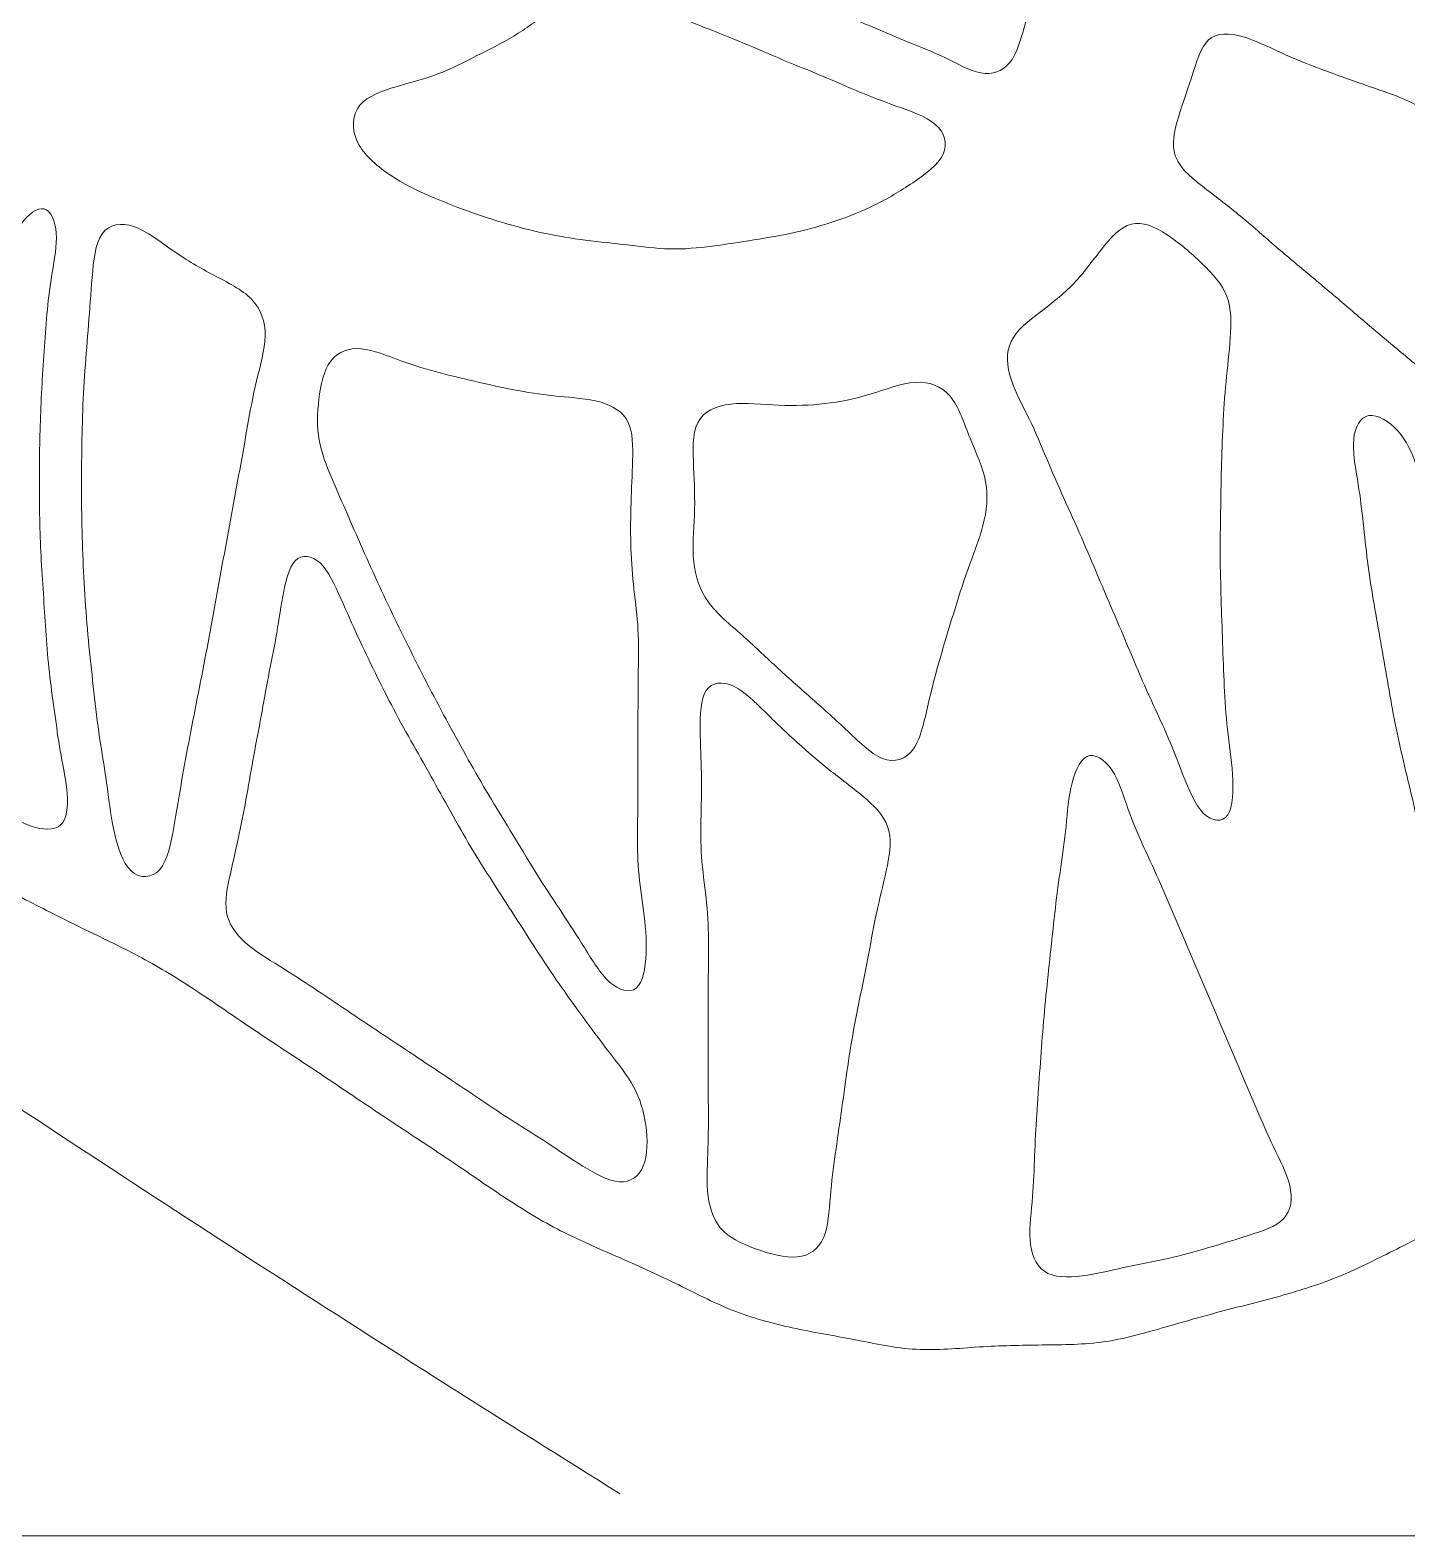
# Model space of a CAD drawing. Header units: inches. Extents: x 36 to 79.2, y 17.3 to 55.9.
# Drawn here: x 56.99 to 63.57, y 17.31 to 24.51 of the extents above; entities that cross this region are included whole.
import ezdxf

# ---------------------------------------------------------------- set-up
doc = ezdxf.new("R2010")
doc.units = ezdxf.units.IN
for name, color, linetype, lineweight in [('01_ORIGINAL_CAD', 7, 'CONTINUOUS', 20), ('10_EXTENSION_MASSES', 7, 'CONTINUOUS', 15), ('15_NEIGHBOURHOOD_CIRCULATION', 7, 'CONTINUOUS', 13)]:
    doc.layers.add(name, color=color, linetype=linetype, lineweight=lineweight)

msp = doc.modelspace()

# ---------------------------------------------------------------- linework, layer by layer
at = {"layer": '01_ORIGINAL_CAD'}
msp.add_line((71.4416, 17.3122), (36.2477, 17.3122), dxfattribs=at)
msp.add_arc((129.1585, 128.6999), 131.0408, 236.329902, 238.047924, dxfattribs=at)
at = {"layer": '10_EXTENSION_MASSES'}
for points, knots in [([(59.9654, 25.0993), (59.9793, 25.1531), (60.0183, 25.2103), (60.0519, 25.2666), (60.0855, 25.3228), (60.1138, 25.378), (60.14, 25.4338), (60.1662, 25.4895), (60.1904, 25.5457), (60.2126, 25.6026), (60.2349, 25.6594), (60.2553, 25.7168), (60.2697, 25.7794), (60.2841, 25.842), (60.2925, 25.9097), (60.3137, 25.9661), (60.3349, 26.0226), (60.369, 26.0678), (60.4173, 26.0797), (60.4656, 26.0917), (60.5281, 26.0704), (60.5877, 26.0452), (60.6473, 26.02), (60.704, 25.9908), (60.7604, 25.9647), (60.8169, 25.9387), (60.8731, 25.9157), (60.9297, 25.8926), (60.9863, 25.8695), (61.0434, 25.8463), (61.0996, 25.8204), (61.1558, 25.7945), (61.2113, 25.766), (61.2678, 25.7398), (61.3243, 25.7136), (61.3818, 25.6897), (61.4386, 25.6661), (61.4954, 25.6424), (61.5515, 25.6191), (61.6103, 25.5967), (61.6691, 25.5743), (61.7308, 25.5529), (61.7866, 25.5269), (61.8425, 25.501), (61.8924, 25.4705), (61.9121, 25.4237), (61.9319, 25.377), (61.9214, 25.3141), (61.9075, 25.2519), (61.8937, 25.1896), (61.8764, 25.1281), (61.8625, 25.0674), (61.8486, 25.0067), (61.8379, 24.9468), (61.8264, 24.887), (61.8149, 24.8273), (61.8026, 24.7676), (61.7887, 24.7076), (61.7748, 24.6477), (61.7594, 24.5874), (61.7416, 24.5234), (61.7239, 24.4594), (61.7039, 24.3917), (61.6698, 24.3498), (61.6357, 24.308), (61.5874, 24.2921), (61.5335, 24.3017), (61.4795, 24.3113), (61.4198, 24.3464), (61.3614, 24.3747), (61.3031, 24.403), (61.246, 24.4245), (61.1895, 24.4476), (61.1329, 24.4707), (61.0769, 24.4954), (61.0203, 24.5193), (60.9636, 24.5431), (60.9064, 24.5662), (60.8494, 24.5894), (60.7925, 24.6126), (60.7357, 24.636), (60.679, 24.6601), (60.6224, 24.6843), (60.5658, 24.7093), (60.5092, 24.7328), (60.4526, 24.7564), (60.396, 24.7785), (60.3393, 24.8014), (60.2825, 24.8244), (60.2256, 24.8481), (60.1646, 24.8721), (60.1037, 24.8961), (60.0387, 24.9202), (60.0007, 24.9575), (59.9626, 24.9949), (59.9515, 25.0454), (59.9654, 25.0993)], [0, 0, 0, 0, 0.03125, 0.03125, 0.03125, 0.0625, 0.0625, 0.0625, 0.09375, 0.09375, 0.09375, 0.125, 0.125, 0.125, 0.15625, 0.15625, 0.15625, 0.1875, 0.1875, 0.1875, 0.21875, 0.21875, 0.21875, 0.25, 0.25, 0.25, 0.28125, 0.28125, 0.28125, 0.3125, 0.3125, 0.3125, 0.34375, 0.34375, 0.34375, 0.375, 0.375, 0.375, 0.40625, 0.40625, 0.40625, 0.4375, 0.4375, 0.4375, 0.46875, 0.46875, 0.46875, 0.5, 0.5, 0.5, 0.53125, 0.53125, 0.53125, 0.5625, 0.5625, 0.5625, 0.59375, 0.59375, 0.59375, 0.625, 0.625, 0.625, 0.65625, 0.65625, 0.65625, 0.6875, 0.6875, 0.6875, 0.71875, 0.71875, 0.71875, 0.75, 0.75, 0.75, 0.78125, 0.78125, 0.78125, 0.8125, 0.8125, 0.8125, 0.84375, 0.84375, 0.84375, 0.875, 0.875, 0.875, 0.90625, 0.90625, 0.90625, 0.9375, 0.9375, 0.9375, 0.96875, 0.96875, 0.96875, 1, 1, 1, 1]), ([(58.5672, 24.1475), (58.6038, 24.1921), (58.6725, 24.2159), (58.7405, 24.2361), (58.8086, 24.2563), (58.8759, 24.2728), (58.9394, 24.2968), (59.0029, 24.3208), (59.0625, 24.3523), (59.1228, 24.3829), (59.183, 24.4134), (59.2439, 24.4431), (59.3018, 24.478), (59.3596, 24.5129), (59.4146, 24.553), (59.4689, 24.596), (59.5233, 24.639), (59.577, 24.685), (59.6357, 24.7039), (59.6944, 24.7229), (59.758, 24.7149), (59.8211, 24.6939), (59.8842, 24.673), (59.9467, 24.6391), (60.0086, 24.609), (60.0705, 24.5788), (60.1317, 24.5523), (60.1937, 24.5272), (60.2557, 24.502), (60.3184, 24.4782), (60.3805, 24.4525), (60.4425, 24.4268), (60.504, 24.3992), (60.5661, 24.3731), (60.6283, 24.347), (60.691, 24.3224), (60.7529, 24.2966), (60.8147, 24.2707), (60.8756, 24.2436), (60.9371, 24.218), (60.9986, 24.1923), (61.0608, 24.168), (61.1286, 24.1437), (61.1965, 24.1193), (61.2701, 24.0949), (61.3151, 24.0561), (61.36, 24.0172), (61.3763, 23.964), (61.3535, 23.9142), (61.3306, 23.8644), (61.2685, 23.8179), (61.2078, 23.7772), (61.1471, 23.7364), (61.0877, 23.7013), (61.027, 23.6713), (60.9662, 23.6413), (60.9042, 23.6164), (60.8409, 23.5949), (60.7776, 23.5734), (60.713, 23.5553), (60.6476, 23.5407), (60.5821, 23.526), (60.5157, 23.5149), (60.4493, 23.5041), (60.3828, 23.4933), (60.3163, 23.4829), (60.2493, 23.4744), (60.1824, 23.4658), (60.1149, 23.4592), (60.0475, 23.4608), (59.9802, 23.4623), (59.9131, 23.4719), (59.8459, 23.4799), (59.7787, 23.4879), (59.7115, 23.4943), (59.6448, 23.5029), (59.5781, 23.5115), (59.5119, 23.5224), (59.4461, 23.5362), (59.3802, 23.5501), (59.3147, 23.567), (59.2499, 23.5864), (59.185, 23.6058), (59.1208, 23.6277), (59.0577, 23.6508), (58.9947, 23.674), (58.9328, 23.6984), (58.8714, 23.7266), (58.8101, 23.7548), (58.7493, 23.7868), (58.6911, 23.8283), (58.633, 23.8697), (58.5775, 23.9207), (58.5519, 23.9789), (58.5263, 24.0372), (58.5307, 24.1028), (58.5672, 24.1475)], [0, 0, 0, 0, 0.03125, 0.03125, 0.03125, 0.0625, 0.0625, 0.0625, 0.09375, 0.09375, 0.09375, 0.125, 0.125, 0.125, 0.15625, 0.15625, 0.15625, 0.1875, 0.1875, 0.1875, 0.21875, 0.21875, 0.21875, 0.25, 0.25, 0.25, 0.28125, 0.28125, 0.28125, 0.3125, 0.3125, 0.3125, 0.34375, 0.34375, 0.34375, 0.375, 0.375, 0.375, 0.40625, 0.40625, 0.40625, 0.4375, 0.4375, 0.4375, 0.46875, 0.46875, 0.46875, 0.5, 0.5, 0.5, 0.53125, 0.53125, 0.53125, 0.5625, 0.5625, 0.5625, 0.59375, 0.59375, 0.59375, 0.625, 0.625, 0.625, 0.65625, 0.65625, 0.65625, 0.6875, 0.6875, 0.6875, 0.71875, 0.71875, 0.71875, 0.75, 0.75, 0.75, 0.78125, 0.78125, 0.78125, 0.8125, 0.8125, 0.8125, 0.84375, 0.84375, 0.84375, 0.875, 0.875, 0.875, 0.90625, 0.90625, 0.90625, 0.9375, 0.9375, 0.9375, 0.96875, 0.96875, 0.96875, 1, 1, 1, 1]), ([(62.4696, 24.0657), (62.4874, 24.1323), (62.5157, 24.2052), (62.5392, 24.278), (62.5626, 24.3509), (62.5813, 24.4237), (62.621, 24.4594), (62.6606, 24.495), (62.7211, 24.4936), (62.7864, 24.4746), (62.8516, 24.4556), (62.9215, 24.419), (62.9889, 24.3886), (63.0564, 24.3581), (63.1212, 24.3338), (63.1864, 24.3098), (63.2515, 24.2858), (63.3169, 24.2621), (63.3838, 24.239), (63.4507, 24.216), (63.5192, 24.1936), (63.5818, 24.1643), (63.6444, 24.135), (63.7011, 24.0987), (63.7448, 24.0476), (63.7886, 23.9966), (63.8194, 23.9309), (63.8503, 23.8655), (63.8812, 23.8001), (63.9122, 23.7351), (63.9449, 23.6715), (63.9776, 23.6079), (64.0121, 23.5457), (64.0471, 23.4837), (64.0821, 23.4217), (64.1176, 23.3598), (64.1539, 23.2984), (64.1902, 23.237), (64.2274, 23.1761), (64.2652, 23.1156), (64.303, 23.0551), (64.3414, 22.995), (64.3806, 22.9355), (64.4199, 22.8759), (64.4599, 22.8169), (64.5007, 22.7584), (64.5415, 22.6999), (64.5831, 22.6419), (64.6254, 22.5845), (64.6678, 22.5271), (64.711, 22.4704), (64.7544, 22.4138), (64.7979, 22.3572), (64.8416, 22.3009), (64.8865, 22.2455), (64.9314, 22.1901), (64.9775, 22.1356), (65.0237, 22.0813), (65.0699, 22.027), (65.1163, 21.9728), (65.1638, 21.9196), (65.2112, 21.8664), (65.2597, 21.8141), (65.3087, 21.762), (65.3576, 21.7099), (65.407, 21.6581), (65.4562, 21.6071), (65.5054, 21.5561), (65.5544, 21.5058), (65.6067, 21.4576), (65.6591, 21.4094), (65.7147, 21.3631), (65.7722, 21.3106), (65.8296, 21.2581), (65.889, 21.1992), (65.9097, 21.1464), (65.9304, 21.0936), (65.9125, 21.0467), (65.8689, 21.0422), (65.8252, 21.0377), (65.756, 21.0755), (65.6942, 21.1205), (65.6325, 21.1656), (65.5783, 21.2178), (65.5249, 21.2665), (65.4715, 21.3152), (65.4191, 21.3602), (65.3657, 21.4056), (65.3124, 21.451), (65.2583, 21.4966), (65.2044, 21.5426), (65.1504, 21.5886), (65.0967, 21.6349), (65.0431, 21.6811), (64.9894, 21.7274), (64.9358, 21.7735), (64.882, 21.8195), (64.8283, 21.8656), (64.7744, 21.9114), (64.7205, 21.9573), (64.6666, 22.0031), (64.6127, 22.049), (64.5593, 22.0956), (64.506, 22.1422), (64.4531, 22.1894), (64.3998, 22.236), (64.3466, 22.2826), (64.2929, 22.3286), (64.2387, 22.374), (64.1846, 22.4193), (64.13, 22.4641), (64.076, 22.5097), (64.022, 22.5554), (63.9686, 22.6019), (63.915, 22.6481), (63.8614, 22.6943), (63.8075, 22.7402), (63.7537, 22.7862), (63.7, 22.8322), (63.6463, 22.8782), (63.5922, 22.9238), (63.5382, 22.9693), (63.4836, 23.0142), (63.4295, 23.0598), (63.3754, 23.1054), (63.3218, 23.1516), (63.268, 23.1975), (63.2142, 23.2435), (63.1601, 23.2891), (63.1059, 23.3344), (63.0516, 23.3797), (62.9971, 23.4247), (62.9438, 23.4706), (62.8905, 23.5165), (62.8385, 23.5633), (62.7836, 23.6089), (62.7288, 23.6545), (62.6712, 23.6989), (62.613, 23.7436), (62.5548, 23.7884), (62.4959, 23.8336), (62.4701, 23.8863), (62.4444, 23.939), (62.4518, 23.9992), (62.4696, 24.0657)], [0, 0, 0, 0, 0.020833, 0.020833, 0.020833, 0.041667, 0.041667, 0.041667, 0.0625, 0.0625, 0.0625, 0.083333, 0.083333, 0.083333, 0.104167, 0.104167, 0.104167, 0.125, 0.125, 0.125, 0.145833, 0.145833, 0.145833, 0.166667, 0.166667, 0.166667, 0.1875, 0.1875, 0.1875, 0.208333, 0.208333, 0.208333, 0.229167, 0.229167, 0.229167, 0.25, 0.25, 0.25, 0.270833, 0.270833, 0.270833, 0.291667, 0.291667, 0.291667, 0.3125, 0.3125, 0.3125, 0.333333, 0.333333, 0.333333, 0.354167, 0.354167, 0.354167, 0.375, 0.375, 0.375, 0.395833, 0.395833, 0.395833, 0.416667, 0.416667, 0.416667, 0.4375, 0.4375, 0.4375, 0.458333, 0.458333, 0.458333, 0.479167, 0.479167, 0.479167, 0.5, 0.5, 0.5, 0.520833, 0.520833, 0.520833, 0.541667, 0.541667, 0.541667, 0.5625, 0.5625, 0.5625, 0.583333, 0.583333, 0.583333, 0.604167, 0.604167, 0.604167, 0.625, 0.625, 0.625, 0.645833, 0.645833, 0.645833, 0.666667, 0.666667, 0.666667, 0.6875, 0.6875, 0.6875, 0.708333, 0.708333, 0.708333, 0.729167, 0.729167, 0.729167, 0.75, 0.75, 0.75, 0.770833, 0.770833, 0.770833, 0.791667, 0.791667, 0.791667, 0.8125, 0.8125, 0.8125, 0.833333, 0.833333, 0.833333, 0.854167, 0.854167, 0.854167, 0.875, 0.875, 0.875, 0.895833, 0.895833, 0.895833, 0.916667, 0.916667, 0.916667, 0.9375, 0.9375, 0.9375, 0.958333, 0.958333, 0.958333, 0.979167, 0.979167, 0.979167, 1, 1, 1, 1]), ([(56.0515, 21.2115), (56.0016, 21.2443), (55.9563, 21.2818), (55.9388, 21.3281), (55.9212, 21.3745), (55.9314, 21.4298), (55.9509, 21.485), (55.9704, 21.5403), (55.9991, 21.5956), (56.0281, 21.649), (56.057, 21.7024), (56.0862, 21.7539), (56.1128, 21.8065), (56.1394, 21.8591), (56.1636, 21.9127), (56.1865, 21.9666), (56.2095, 22.0206), (56.2313, 22.0747), (56.2561, 22.1281), (56.281, 22.1814), (56.3088, 22.2339), (56.3357, 22.2868), (56.3627, 22.3398), (56.3888, 22.3932), (56.414, 22.4466), (56.4392, 22.5001), (56.4634, 22.5536), (56.4871, 22.6075), (56.5107, 22.6615), (56.5338, 22.7159), (56.5596, 22.7691), (56.5855, 22.8224), (56.614, 22.8745), (56.6409, 22.9275), (56.6677, 22.9804), (56.6928, 23.0341), (56.7194, 23.0869), (56.7461, 23.1397), (56.7741, 23.1914), (56.7984, 23.2445), (56.8227, 23.2976), (56.8431, 23.352), (56.8655, 23.4101), (56.8878, 23.4681), (56.9121, 23.5297), (56.9466, 23.5777), (56.9811, 23.6256), (57.0258, 23.6599), (57.0586, 23.6519), (57.0915, 23.6439), (57.1125, 23.5936), (57.1165, 23.5354), (57.1205, 23.4771), (57.1074, 23.411), (57.0972, 23.349), (57.087, 23.287), (57.0797, 23.2291), (57.074, 23.1707), (57.0683, 23.1123), (57.0642, 23.0534), (57.06, 22.9942), (57.0559, 22.935), (57.0517, 22.8756), (57.0484, 22.8163), (57.0452, 22.7569), (57.0428, 22.6976), (57.0408, 22.6383), (57.0388, 22.5789), (57.0372, 22.5196), (57.0364, 22.4602), (57.0356, 22.4009), (57.0357, 22.3415), (57.036, 22.2821), (57.0364, 22.2227), (57.0371, 22.1633), (57.039, 22.104), (57.041, 22.0447), (57.0441, 21.9854), (57.0477, 21.9261), (57.0514, 21.8668), (57.0555, 21.8076), (57.0592, 21.7483), (57.0629, 21.6891), (57.0662, 21.6298), (57.0709, 21.5706), (57.0756, 21.5113), (57.0817, 21.4522), (57.0889, 21.3933), (57.096, 21.3344), (57.1043, 21.2756), (57.1124, 21.2174), (57.1204, 21.1592), (57.1283, 21.1014), (57.1392, 21.041), (57.1501, 20.9807), (57.1642, 20.9178), (57.1685, 20.8569), (57.1728, 20.7959), (57.1672, 20.737), (57.1372, 20.7092), (57.1071, 20.6814), (57.0525, 20.6848), (56.9972, 20.7034), (56.9419, 20.7221), (56.8859, 20.7561), (56.8318, 20.7862), (56.7777, 20.8162), (56.7255, 20.8423), (56.6736, 20.8694), (56.6217, 20.8964), (56.5701, 20.9243), (56.5187, 20.9532), (56.4674, 20.982), (56.4163, 21.0118), (56.3649, 21.0401), (56.3136, 21.0684), (56.2619, 21.0952), (56.2088, 21.1228), (56.1558, 21.1503), (56.1013, 21.1786), (56.0515, 21.2115)], [0, 0, 0, 0, 0.025, 0.025, 0.025, 0.05, 0.05, 0.05, 0.075, 0.075, 0.075, 0.1, 0.1, 0.1, 0.125, 0.125, 0.125, 0.15, 0.15, 0.15, 0.175, 0.175, 0.175, 0.2, 0.2, 0.2, 0.225, 0.225, 0.225, 0.25, 0.25, 0.25, 0.275, 0.275, 0.275, 0.3, 0.3, 0.3, 0.325, 0.325, 0.325, 0.35, 0.35, 0.35, 0.375, 0.375, 0.375, 0.4, 0.4, 0.4, 0.425, 0.425, 0.425, 0.45, 0.45, 0.45, 0.475, 0.475, 0.475, 0.5, 0.5, 0.5, 0.525, 0.525, 0.525, 0.55, 0.55, 0.55, 0.575, 0.575, 0.575, 0.6, 0.6, 0.6, 0.625, 0.625, 0.625, 0.65, 0.65, 0.65, 0.675, 0.675, 0.675, 0.7, 0.7, 0.7, 0.725, 0.725, 0.725, 0.75, 0.75, 0.75, 0.775, 0.775, 0.775, 0.8, 0.8, 0.8, 0.825, 0.825, 0.825, 0.85, 0.85, 0.85, 0.875, 0.875, 0.875, 0.9, 0.9, 0.9, 0.925, 0.925, 0.925, 0.95, 0.95, 0.95, 0.975, 0.975, 0.975, 1, 1, 1, 1]), ([(57.3356, 23.5326), (57.3685, 23.5789), (57.4261, 23.5886), (57.4875, 23.5674), (57.549, 23.5462), (57.6144, 23.4941), (57.6779, 23.4501), (57.7414, 23.4061), (57.8029, 23.3702), (57.8686, 23.3355), (57.9342, 23.3009), (58.004, 23.2674), (58.0493, 23.2205), (58.0945, 23.1736), (58.1154, 23.1132), (58.1144, 23.0456), (58.1135, 22.978), (58.0908, 22.9032), (58.0732, 22.8305), (58.0556, 22.7578), (58.0432, 22.6873), (58.0307, 22.6166), (58.0181, 22.546), (58.0054, 22.4754), (57.9926, 22.4045), (57.9797, 22.3337), (57.9667, 22.2627), (57.9537, 22.1917), (57.9406, 22.1208), (57.9276, 22.0499), (57.9145, 21.9791), (57.9013, 21.9082), (57.888, 21.8373), (57.8752, 21.7664), (57.8623, 21.6955), (57.8498, 21.6246), (57.8366, 21.5537), (57.8233, 21.4829), (57.8094, 21.4121), (57.7954, 21.3413), (57.7815, 21.2704), (57.7676, 21.1995), (57.7541, 21.1291), (57.7406, 21.0588), (57.7275, 20.989), (57.7154, 20.9181), (57.7034, 20.8472), (57.6923, 20.7751), (57.6786, 20.6981), (57.6649, 20.6211), (57.6485, 20.5392), (57.6114, 20.4965), (57.5742, 20.4539), (57.5161, 20.4505), (57.4746, 20.4889), (57.433, 20.5273), (57.408, 20.6075), (57.3916, 20.6849), (57.3751, 20.7624), (57.3673, 20.837), (57.357, 20.9098), (57.3468, 20.9826), (57.3341, 21.0536), (57.3236, 21.1256), (57.3131, 21.1976), (57.3049, 21.2707), (57.2966, 21.3437), (57.2883, 21.4167), (57.2799, 21.4896), (57.2728, 21.5626), (57.2656, 21.6355), (57.2596, 21.7085), (57.2547, 21.7817), (57.2498, 21.8548), (57.2461, 21.9281), (57.2432, 22.0014), (57.2403, 22.0746), (57.2384, 22.1479), (57.2376, 22.2212), (57.2367, 22.2945), (57.2369, 22.3678), (57.2376, 22.4411), (57.2383, 22.5145), (57.2394, 22.5878), (57.242, 22.6612), (57.2446, 22.7346), (57.2486, 22.808), (57.2536, 22.8807), (57.2587, 22.9534), (57.2648, 23.0254), (57.2704, 23.0985), (57.276, 23.1717), (57.2812, 23.246), (57.2878, 23.3247), (57.2945, 23.4033), (57.3027, 23.4863), (57.3356, 23.5326)], [0, 0, 0, 0, 0.03125, 0.03125, 0.03125, 0.0625, 0.0625, 0.0625, 0.09375, 0.09375, 0.09375, 0.125, 0.125, 0.125, 0.15625, 0.15625, 0.15625, 0.1875, 0.1875, 0.1875, 0.21875, 0.21875, 0.21875, 0.25, 0.25, 0.25, 0.28125, 0.28125, 0.28125, 0.3125, 0.3125, 0.3125, 0.34375, 0.34375, 0.34375, 0.375, 0.375, 0.375, 0.40625, 0.40625, 0.40625, 0.4375, 0.4375, 0.4375, 0.46875, 0.46875, 0.46875, 0.5, 0.5, 0.5, 0.53125, 0.53125, 0.53125, 0.5625, 0.5625, 0.5625, 0.59375, 0.59375, 0.59375, 0.625, 0.625, 0.625, 0.65625, 0.65625, 0.65625, 0.6875, 0.6875, 0.6875, 0.71875, 0.71875, 0.71875, 0.75, 0.75, 0.75, 0.78125, 0.78125, 0.78125, 0.8125, 0.8125, 0.8125, 0.84375, 0.84375, 0.84375, 0.875, 0.875, 0.875, 0.90625, 0.90625, 0.90625, 0.9375, 0.9375, 0.9375, 0.96875, 0.96875, 0.96875, 1, 1, 1, 1]), ([(61.6776, 22.838), (61.6569, 22.9017), (61.6516, 22.9649), (61.6775, 23.0185), (61.7035, 23.0722), (61.7608, 23.1162), (61.8167, 23.1592), (61.8726, 23.2021), (61.9272, 23.244), (61.9749, 23.2938), (62.0227, 23.3436), (62.0636, 23.4014), (62.1077, 23.4569), (62.1517, 23.5125), (62.1989, 23.5659), (62.252, 23.5795), (62.305, 23.5932), (62.3638, 23.5671), (62.4219, 23.5291), (62.4799, 23.4912), (62.5372, 23.4413), (62.5887, 23.3917), (62.6402, 23.3422), (62.6861, 23.2931), (62.7084, 23.234), (62.7307, 23.175), (62.7295, 23.106), (62.7245, 23.0363), (62.7195, 22.9666), (62.7108, 22.8961), (62.7042, 22.8264), (62.6977, 22.7568), (62.6934, 22.688), (62.69, 22.619), (62.6866, 22.55), (62.6839, 22.4807), (62.6822, 22.4114), (62.6804, 22.3421), (62.6794, 22.2727), (62.6783, 22.2034), (62.6773, 22.1341), (62.6762, 22.0648), (62.6765, 21.9955), (62.6769, 21.9262), (62.6788, 21.8569), (62.6809, 21.7876), (62.683, 21.7183), (62.6854, 21.649), (62.6878, 21.5795), (62.6901, 21.5101), (62.6925, 21.4406), (62.6959, 21.3719), (62.6993, 21.3033), (62.7037, 21.2356), (62.7116, 21.1662), (62.7194, 21.0968), (62.7307, 21.0257), (62.7354, 20.9502), (62.7402, 20.8748), (62.7386, 20.7949), (62.7127, 20.7573), (62.6868, 20.7196), (62.6367, 20.7242), (62.5964, 20.7642), (62.5561, 20.8042), (62.5257, 20.8796), (62.4984, 20.949), (62.4711, 21.0184), (62.4471, 21.0818), (62.4201, 21.144), (62.3932, 21.2062), (62.3634, 21.2672), (62.3353, 21.3293), (62.3072, 21.3914), (62.2808, 21.4547), (62.2543, 21.5177), (62.2277, 21.5807), (62.2009, 21.6434), (62.174, 21.7062), (62.1471, 21.769), (62.12, 21.8317), (62.0935, 21.8946), (62.0669, 21.9575), (62.0409, 22.0206), (62.0134, 22.0833), (61.9859, 22.146), (61.9571, 22.2083), (61.9291, 22.2708), (61.901, 22.3333), (61.8739, 22.3959), (61.8476, 22.4584), (61.8213, 22.521), (61.7958, 22.5834), (61.7651, 22.6467), (61.7344, 22.71), (61.6983, 22.7742), (61.6776, 22.838)], [0, 0, 0, 0, 0.03125, 0.03125, 0.03125, 0.0625, 0.0625, 0.0625, 0.09375, 0.09375, 0.09375, 0.125, 0.125, 0.125, 0.15625, 0.15625, 0.15625, 0.1875, 0.1875, 0.1875, 0.21875, 0.21875, 0.21875, 0.25, 0.25, 0.25, 0.28125, 0.28125, 0.28125, 0.3125, 0.3125, 0.3125, 0.34375, 0.34375, 0.34375, 0.375, 0.375, 0.375, 0.40625, 0.40625, 0.40625, 0.4375, 0.4375, 0.4375, 0.46875, 0.46875, 0.46875, 0.5, 0.5, 0.5, 0.53125, 0.53125, 0.53125, 0.5625, 0.5625, 0.5625, 0.59375, 0.59375, 0.59375, 0.625, 0.625, 0.625, 0.65625, 0.65625, 0.65625, 0.6875, 0.6875, 0.6875, 0.71875, 0.71875, 0.71875, 0.75, 0.75, 0.75, 0.78125, 0.78125, 0.78125, 0.8125, 0.8125, 0.8125, 0.84375, 0.84375, 0.84375, 0.875, 0.875, 0.875, 0.90625, 0.90625, 0.90625, 0.9375, 0.9375, 0.9375, 0.96875, 0.96875, 0.96875, 1, 1, 1, 1]), ([(58.3722, 22.5482), (58.3612, 22.6107), (58.3632, 22.6758), (58.3713, 22.7433), (58.3795, 22.8107), (58.3939, 22.8805), (58.4274, 22.925), (58.4609, 22.9695), (58.5134, 22.9887), (58.5727, 22.9838), (58.6321, 22.979), (58.6983, 22.9501), (58.7624, 22.9266), (58.8265, 22.9031), (58.8886, 22.885), (58.9507, 22.8686), (59.0128, 22.8522), (59.075, 22.8375), (59.1373, 22.8232), (59.1997, 22.809), (59.2622, 22.7953), (59.3251, 22.7838), (59.388, 22.7723), (59.4513, 22.7632), (59.5177, 22.7566), (59.5841, 22.7501), (59.6537, 22.7462), (59.7133, 22.7296), (59.7729, 22.713), (59.8226, 22.6837), (59.8472, 22.6348), (59.8718, 22.5858), (59.8714, 22.5173), (59.8695, 22.4494), (59.8676, 22.3816), (59.8642, 22.3144), (59.8621, 22.2484), (59.8601, 22.1823), (59.8594, 22.1175), (59.861, 22.0527), (59.8626, 21.9879), (59.8665, 21.9231), (59.8732, 21.8588), (59.8799, 21.7945), (59.8894, 21.7306), (59.8939, 21.666), (59.8983, 21.6014), (59.8977, 21.536), (59.8971, 21.4705), (59.8964, 21.4051), (59.8957, 21.3397), (59.8954, 21.2743), (59.895, 21.2089), (59.8951, 21.1436), (59.8952, 21.0783), (59.8953, 21.013), (59.8954, 20.9477), (59.895, 20.8823), (59.8946, 20.8168), (59.8936, 20.7512), (59.8933, 20.6858), (59.8929, 20.6204), (59.8931, 20.5552), (59.8981, 20.4914), (59.9031, 20.4276), (59.9129, 20.3654), (59.9215, 20.2994), (59.93, 20.2334), (59.9373, 20.1636), (59.9345, 20.0944), (59.9316, 20.0251), (59.9185, 19.9563), (59.8868, 19.9296), (59.855, 19.9028), (59.8045, 19.9182), (59.7599, 19.9582), (59.7153, 19.9983), (59.6765, 20.0631), (59.6395, 20.1226), (59.6024, 20.1821), (59.5671, 20.2363), (59.5314, 20.2904), (59.4958, 20.3444), (59.4599, 20.3982), (59.4251, 20.4532), (59.3902, 20.5082), (59.3563, 20.5643), (59.3223, 20.6202), (59.2883, 20.6762), (59.2542, 20.7319), (59.2205, 20.7878), (59.1868, 20.8438), (59.1535, 20.9), (59.1211, 20.9567), (59.0886, 21.0134), (59.057, 21.0706), (59.0256, 21.1279), (58.9942, 21.1852), (58.9629, 21.2426), (58.9324, 21.3004), (58.9019, 21.3581), (58.8722, 21.4163), (58.8426, 21.4746), (58.8131, 21.5329), (58.7837, 21.5913), (58.755, 21.65), (58.7264, 21.7087), (58.6984, 21.7678), (58.6708, 21.827), (58.6432, 21.8862), (58.6159, 21.9455), (58.5894, 22.0052), (58.5629, 22.0648), (58.5372, 22.1248), (58.5109, 22.1849), (58.4847, 22.245), (58.4579, 22.3053), (58.4325, 22.3654), (58.4072, 22.4256), (58.3832, 22.4856), (58.3722, 22.5482)], [0, 0, 0, 0, 0.025, 0.025, 0.025, 0.05, 0.05, 0.05, 0.075, 0.075, 0.075, 0.1, 0.1, 0.1, 0.125, 0.125, 0.125, 0.15, 0.15, 0.15, 0.175, 0.175, 0.175, 0.2, 0.2, 0.2, 0.225, 0.225, 0.225, 0.25, 0.25, 0.25, 0.275, 0.275, 0.275, 0.3, 0.3, 0.3, 0.325, 0.325, 0.325, 0.35, 0.35, 0.35, 0.375, 0.375, 0.375, 0.4, 0.4, 0.4, 0.425, 0.425, 0.425, 0.45, 0.45, 0.45, 0.475, 0.475, 0.475, 0.5, 0.5, 0.5, 0.525, 0.525, 0.525, 0.55, 0.55, 0.55, 0.575, 0.575, 0.575, 0.6, 0.6, 0.6, 0.625, 0.625, 0.625, 0.65, 0.65, 0.65, 0.675, 0.675, 0.675, 0.7, 0.7, 0.7, 0.725, 0.725, 0.725, 0.75, 0.75, 0.75, 0.775, 0.775, 0.775, 0.8, 0.8, 0.8, 0.825, 0.825, 0.825, 0.85, 0.85, 0.85, 0.875, 0.875, 0.875, 0.9, 0.9, 0.9, 0.925, 0.925, 0.925, 0.95, 0.95, 0.95, 0.975, 0.975, 0.975, 1, 1, 1, 1]), ([(60.1806, 22.6308), (60.2082, 22.6851), (60.2678, 22.7116), (60.3385, 22.7199), (60.4091, 22.7281), (60.4909, 22.718), (60.5679, 22.7144), (60.6448, 22.7107), (60.7169, 22.7136), (60.7882, 22.722), (60.8596, 22.7304), (60.9302, 22.7443), (61.0033, 22.7664), (61.0765, 22.7886), (61.1523, 22.8189), (61.2194, 22.8234), (61.2864, 22.8279), (61.3448, 22.8065), (61.3865, 22.7567), (61.4281, 22.7068), (61.453, 22.6286), (61.4817, 22.5562), (61.5105, 22.4838), (61.5431, 22.4172), (61.5558, 22.3489), (61.5684, 22.2805), (61.5612, 22.2104), (61.5432, 22.14), (61.5251, 22.0695), (61.4963, 21.9987), (61.4709, 21.928), (61.4455, 21.8572), (61.4235, 21.7866), (61.4018, 21.7161), (61.38, 21.6456), (61.3585, 21.5752), (61.3383, 21.5048), (61.3181, 21.4344), (61.2994, 21.3641), (61.2815, 21.2863), (61.2636, 21.2086), (61.2466, 21.1233), (61.2109, 21.0723), (61.1752, 21.0212), (61.1207, 21.0043), (61.0631, 21.0269), (61.0055, 21.0495), (60.9448, 21.1116), (60.887, 21.1667), (60.8292, 21.2218), (60.7743, 21.2698), (60.7194, 21.3182), (60.6645, 21.3665), (60.6094, 21.4151), (60.5553, 21.4653), (60.5011, 21.5154), (60.4479, 21.5671), (60.3911, 21.6171), (60.3343, 21.6671), (60.274, 21.7154), (60.2325, 21.7725), (60.1911, 21.8296), (60.1686, 21.8955), (60.1615, 21.9666), (60.1543, 22.0377), (60.1626, 22.114), (60.1652, 22.1892), (60.1678, 22.2645), (60.1648, 22.3386), (60.1611, 22.4167), (60.1574, 22.4947), (60.153, 22.5766), (60.1806, 22.6308)], [0, 0, 0, 0, 0.041667, 0.041667, 0.041667, 0.083333, 0.083333, 0.083333, 0.125, 0.125, 0.125, 0.166667, 0.166667, 0.166667, 0.208333, 0.208333, 0.208333, 0.25, 0.25, 0.25, 0.291667, 0.291667, 0.291667, 0.333333, 0.333333, 0.333333, 0.375, 0.375, 0.375, 0.416667, 0.416667, 0.416667, 0.458333, 0.458333, 0.458333, 0.5, 0.5, 0.5, 0.541667, 0.541667, 0.541667, 0.583333, 0.583333, 0.583333, 0.625, 0.625, 0.625, 0.666667, 0.666667, 0.666667, 0.708333, 0.708333, 0.708333, 0.75, 0.75, 0.75, 0.791667, 0.791667, 0.791667, 0.833333, 0.833333, 0.833333, 0.875, 0.875, 0.875, 0.916667, 0.916667, 0.916667, 0.958333, 0.958333, 0.958333, 1, 1, 1, 1]), ([(63.386, 22.6644), (63.427, 22.6714), (63.4839, 22.6384), (63.5257, 22.5915), (63.5675, 22.5447), (63.5942, 22.4842), (63.6137, 22.4238), (63.6333, 22.3635), (63.6456, 22.3034), (63.6598, 22.2437), (63.674, 22.1839), (63.69, 22.1246), (63.706, 22.0651), (63.722, 22.0057), (63.7379, 21.946), (63.7546, 21.8867), (63.7714, 21.8273), (63.789, 21.7683), (63.8075, 21.7095), (63.8261, 21.6507), (63.8456, 21.5923), (63.865, 21.5337), (63.8843, 21.4752), (63.9035, 21.4166), (63.9224, 21.3579), (63.9414, 21.2993), (63.9602, 21.2406), (63.9801, 21.1823), (64, 21.1239), (64.0209, 21.066), (64.0427, 21.0083), (64.0645, 20.9507), (64.0872, 20.8933), (64.1096, 20.8359), (64.1321, 20.7785), (64.1543, 20.721), (64.1764, 20.6635), (64.1985, 20.6059), (64.2205, 20.5483), (64.2436, 20.4911), (64.2667, 20.4339), (64.2908, 20.3771), (64.3153, 20.3207), (64.3398, 20.2642), (64.3648, 20.2081), (64.3897, 20.1521), (64.4147, 20.0962), (64.4398, 20.0402), (64.4686, 19.9832), (64.4975, 19.9262), (64.5303, 19.868), (64.5479, 19.8115), (64.5656, 19.755), (64.5682, 19.7002), (64.5427, 19.6555), (64.5171, 19.6108), (64.4634, 19.5762), (64.4094, 19.5398), (64.3554, 19.5033), (64.3012, 19.4649), (64.2472, 19.4298), (64.1932, 19.3947), (64.1396, 19.3628), (64.095, 19.3685), (64.0504, 19.3742), (64.0149, 19.4174), (63.9888, 19.4721), (63.9626, 19.5267), (63.9458, 19.5927), (63.9276, 19.6545), (63.9094, 19.7163), (63.8898, 19.7738), (63.8711, 19.8319), (63.8523, 19.89), (63.8344, 19.9487), (63.8169, 20.0077), (63.7994, 20.0668), (63.7823, 20.1261), (63.7649, 20.1853), (63.7474, 20.2445), (63.7296, 20.3035), (63.7125, 20.3627), (63.6953, 20.4219), (63.6788, 20.4813), (63.6636, 20.541), (63.6484, 20.6007), (63.6345, 20.6608), (63.6206, 20.7208), (63.6067, 20.7809), (63.5927, 20.8409), (63.5784, 20.9009), (63.5642, 20.9609), (63.5497, 21.0208), (63.5362, 21.081), (63.5228, 21.1411), (63.5104, 21.2015), (63.4991, 21.262), (63.4879, 21.3226), (63.4777, 21.3835), (63.4673, 21.4442), (63.457, 21.505), (63.4464, 21.5657), (63.4356, 21.6264), (63.4248, 21.6871), (63.4138, 21.7477), (63.4038, 21.8086), (63.3938, 21.8695), (63.3848, 21.9307), (63.3774, 21.9917), (63.37, 22.0527), (63.3641, 22.1136), (63.3572, 22.1743), (63.3503, 22.2349), (63.3425, 22.2953), (63.3319, 22.3601), (63.3214, 22.4248), (63.308, 22.4939), (63.314, 22.552), (63.3199, 22.6101), (63.345, 22.6573), (63.386, 22.6644)], [0, 0, 0, 0, 0.025, 0.025, 0.025, 0.05, 0.05, 0.05, 0.075, 0.075, 0.075, 0.1, 0.1, 0.1, 0.125, 0.125, 0.125, 0.15, 0.15, 0.15, 0.175, 0.175, 0.175, 0.2, 0.2, 0.2, 0.225, 0.225, 0.225, 0.25, 0.25, 0.25, 0.275, 0.275, 0.275, 0.3, 0.3, 0.3, 0.325, 0.325, 0.325, 0.35, 0.35, 0.35, 0.375, 0.375, 0.375, 0.4, 0.4, 0.4, 0.425, 0.425, 0.425, 0.45, 0.45, 0.45, 0.475, 0.475, 0.475, 0.5, 0.5, 0.5, 0.525, 0.525, 0.525, 0.55, 0.55, 0.55, 0.575, 0.575, 0.575, 0.6, 0.6, 0.6, 0.625, 0.625, 0.625, 0.65, 0.65, 0.65, 0.675, 0.675, 0.675, 0.7, 0.7, 0.7, 0.725, 0.725, 0.725, 0.75, 0.75, 0.75, 0.775, 0.775, 0.775, 0.8, 0.8, 0.8, 0.825, 0.825, 0.825, 0.85, 0.85, 0.85, 0.875, 0.875, 0.875, 0.9, 0.9, 0.9, 0.925, 0.925, 0.925, 0.95, 0.95, 0.95, 0.975, 0.975, 0.975, 1, 1, 1, 1]), ([(58.1815, 20.0354), (58.1251, 20.0705), (58.0658, 20.1057), (58.0196, 20.1468), (57.9733, 20.188), (57.9401, 20.2351), (57.9302, 20.291), (57.9204, 20.3469), (57.9339, 20.4116), (57.9481, 20.4756), (57.9622, 20.5396), (57.977, 20.6029), (57.9904, 20.6657), (58.0037, 20.7284), (58.0155, 20.7905), (58.0268, 20.8529), (58.0381, 20.9154), (58.0488, 20.9782), (58.0603, 21.0409), (58.0717, 21.1037), (58.0839, 21.1664), (58.0954, 21.2292), (58.1069, 21.292), (58.1177, 21.3549), (58.1297, 21.4169), (58.1416, 21.4789), (58.1547, 21.5401), (58.1657, 21.6035), (58.1768, 21.6668), (58.1858, 21.7324), (58.1983, 21.8003), (58.2107, 21.8682), (58.2264, 21.9384), (58.258, 21.9707), (58.2897, 22.003), (58.3372, 21.9975), (58.3766, 21.9606), (58.416, 21.9236), (58.4474, 21.8552), (58.476, 21.7911), (58.5046, 21.7269), (58.5305, 21.667), (58.5574, 21.6082), (58.5844, 21.5495), (58.6123, 21.492), (58.6408, 21.4341), (58.6692, 21.3763), (58.6981, 21.318), (58.7284, 21.2606), (58.7588, 21.2033), (58.7905, 21.1467), (58.8223, 21.0902), (58.8542, 21.0337), (58.8861, 20.9773), (58.9178, 20.9207), (58.9494, 20.8641), (58.9808, 20.8074), (59.0124, 20.7508), (59.0441, 20.6942), (59.0762, 20.6379), (59.1096, 20.5824), (59.1431, 20.5269), (59.178, 20.4722), (59.2131, 20.4177), (59.2483, 20.3632), (59.2836, 20.3089), (59.3186, 20.2543), (59.3536, 20.1997), (59.3883, 20.1449), (59.4238, 20.0907), (59.4593, 20.0364), (59.4956, 19.9827), (59.5327, 19.9296), (59.5699, 19.8766), (59.6078, 19.8241), (59.6462, 19.7717), (59.6847, 19.7193), (59.7236, 19.667), (59.7634, 19.6156), (59.8033, 19.5642), (59.8441, 19.5136), (59.8741, 19.458), (59.9041, 19.4024), (59.9234, 19.3419), (59.9327, 19.274), (59.942, 19.2062), (59.9413, 19.1311), (59.9205, 19.0797), (59.8998, 19.0284), (59.859, 19.0007), (59.8066, 19.0043), (59.7542, 19.0079), (59.6902, 19.0428), (59.6314, 19.079), (59.5725, 19.1152), (59.5189, 19.1528), (59.4652, 19.188), (59.4115, 19.2232), (59.3577, 19.256), (59.3041, 19.2903), (59.2506, 19.3245), (59.1972, 19.3602), (59.144, 19.3959), (59.0907, 19.4317), (59.0374, 19.4675), (58.9841, 19.5032), (58.9308, 19.5388), (58.8774, 19.5743), (58.8241, 19.6098), (58.7707, 19.6453), (58.7173, 19.6808), (58.6639, 19.7164), (58.6105, 19.752), (58.5571, 19.7876), (58.504, 19.8232), (58.4508, 19.8589), (58.398, 19.8946), (58.3448, 19.9299), (58.2915, 19.9653), (58.238, 20.0003), (58.1815, 20.0354)], [0, 0, 0, 0, 0.025, 0.025, 0.025, 0.05, 0.05, 0.05, 0.075, 0.075, 0.075, 0.1, 0.1, 0.1, 0.125, 0.125, 0.125, 0.15, 0.15, 0.15, 0.175, 0.175, 0.175, 0.2, 0.2, 0.2, 0.225, 0.225, 0.225, 0.25, 0.25, 0.25, 0.275, 0.275, 0.275, 0.3, 0.3, 0.3, 0.325, 0.325, 0.325, 0.35, 0.35, 0.35, 0.375, 0.375, 0.375, 0.4, 0.4, 0.4, 0.425, 0.425, 0.425, 0.45, 0.45, 0.45, 0.475, 0.475, 0.475, 0.5, 0.5, 0.5, 0.525, 0.525, 0.525, 0.55, 0.55, 0.55, 0.575, 0.575, 0.575, 0.6, 0.6, 0.6, 0.625, 0.625, 0.625, 0.65, 0.65, 0.65, 0.675, 0.675, 0.675, 0.7, 0.7, 0.7, 0.725, 0.725, 0.725, 0.75, 0.75, 0.75, 0.775, 0.775, 0.775, 0.8, 0.8, 0.8, 0.825, 0.825, 0.825, 0.85, 0.85, 0.85, 0.875, 0.875, 0.875, 0.9, 0.9, 0.9, 0.925, 0.925, 0.925, 0.95, 0.95, 0.95, 0.975, 0.975, 0.975, 1, 1, 1, 1]), ([(60.2206, 20.3603), (60.2137, 20.4258), (60.2035, 20.4909), (60.1989, 20.5569), (60.1942, 20.6229), (60.1952, 20.6899), (60.1965, 20.7562), (60.1978, 20.8225), (60.1995, 20.888), (60.1984, 20.9549), (60.1973, 21.0218), (60.1934, 21.0899), (60.1926, 21.162), (60.1919, 21.2341), (60.1942, 21.3101), (60.221, 21.3508), (60.2478, 21.3915), (60.2991, 21.3968), (60.3519, 21.3718), (60.4046, 21.3467), (60.459, 21.2912), (60.5101, 21.2409), (60.5612, 21.1906), (60.6091, 21.1454), (60.6579, 21.1014), (60.7067, 21.0575), (60.7563, 21.0147), (60.8089, 20.9728), (60.8616, 20.931), (60.9174, 20.89), (60.969, 20.8466), (61.0206, 20.8032), (61.068, 20.7573), (61.0878, 20.7018), (61.1075, 20.6462), (61.0995, 20.581), (61.0866, 20.5151), (61.0737, 20.4492), (61.0559, 20.3826), (61.0412, 20.3167), (61.0264, 20.2509), (61.0146, 20.1859), (61.0022, 20.1207), (60.9899, 20.0555), (60.977, 19.9901), (60.9638, 19.9247), (60.9507, 19.8594), (60.9373, 19.7941), (60.9254, 19.7285), (60.9134, 19.663), (60.903, 19.5972), (60.8934, 19.5312), (60.8839, 19.4652), (60.8753, 19.3989), (60.8661, 19.3331), (60.8568, 19.2673), (60.847, 19.2019), (60.8379, 19.1363), (60.8288, 19.0706), (60.8204, 19.0046), (60.8143, 18.9344), (60.8083, 18.8641), (60.8045, 18.7897), (60.7811, 18.7363), (60.7577, 18.6829), (60.7148, 18.6506), (60.6564, 18.6447), (60.5981, 18.6387), (60.5244, 18.6591), (60.4568, 18.684), (60.3891, 18.7089), (60.3275, 18.7382), (60.2886, 18.7843), (60.2497, 18.8304), (60.2335, 18.8931), (60.2279, 18.9592), (60.2223, 19.0253), (60.2273, 19.0947), (60.2297, 19.1624), (60.232, 19.2302), (60.2317, 19.2963), (60.2314, 19.3626), (60.2311, 19.429), (60.2309, 19.4956), (60.2307, 19.5622), (60.2306, 19.6288), (60.2307, 19.6955), (60.2306, 19.7621), (60.2305, 19.8288), (60.2303, 19.8954), (60.2309, 19.9621), (60.2316, 20.0288), (60.2331, 20.0957), (60.2321, 20.1622), (60.2311, 20.2287), (60.2275, 20.2947), (60.2206, 20.3603)], [0, 0, 0, 0, 0.03125, 0.03125, 0.03125, 0.0625, 0.0625, 0.0625, 0.09375, 0.09375, 0.09375, 0.125, 0.125, 0.125, 0.15625, 0.15625, 0.15625, 0.1875, 0.1875, 0.1875, 0.21875, 0.21875, 0.21875, 0.25, 0.25, 0.25, 0.28125, 0.28125, 0.28125, 0.3125, 0.3125, 0.3125, 0.34375, 0.34375, 0.34375, 0.375, 0.375, 0.375, 0.40625, 0.40625, 0.40625, 0.4375, 0.4375, 0.4375, 0.46875, 0.46875, 0.46875, 0.5, 0.5, 0.5, 0.53125, 0.53125, 0.53125, 0.5625, 0.5625, 0.5625, 0.59375, 0.59375, 0.59375, 0.625, 0.625, 0.625, 0.65625, 0.65625, 0.65625, 0.6875, 0.6875, 0.6875, 0.71875, 0.71875, 0.71875, 0.75, 0.75, 0.75, 0.78125, 0.78125, 0.78125, 0.8125, 0.8125, 0.8125, 0.84375, 0.84375, 0.84375, 0.875, 0.875, 0.875, 0.90625, 0.90625, 0.90625, 0.9375, 0.9375, 0.9375, 0.96875, 0.96875, 0.96875, 1, 1, 1, 1]), ([(61.8538, 18.5662), (61.8049, 18.5895), (61.7786, 18.6414), (61.7704, 18.7033), (61.7622, 18.7653), (61.7722, 18.8375), (61.7782, 18.9061), (61.7843, 18.9747), (61.7865, 19.0398), (61.789, 19.1051), (61.7914, 19.1704), (61.7942, 19.236), (61.7982, 19.3018), (61.8022, 19.3675), (61.8074, 19.4333), (61.8122, 19.4991), (61.8171, 19.5649), (61.8217, 19.6307), (61.8268, 19.6964), (61.8319, 19.7621), (61.8376, 19.8278), (61.8441, 19.8933), (61.8506, 19.9589), (61.8579, 20.0244), (61.8649, 20.09), (61.8719, 20.1555), (61.8786, 20.2212), (61.8861, 20.2868), (61.8937, 20.3524), (61.902, 20.4179), (61.9113, 20.4824), (61.9205, 20.5469), (61.9306, 20.6104), (61.9376, 20.6776), (61.9446, 20.7448), (61.9486, 20.8156), (61.9631, 20.8839), (61.9777, 20.9522), (62.0028, 21.018), (62.0395, 21.0356), (62.0762, 21.0533), (62.1244, 21.0228), (62.1588, 20.9716), (62.1932, 20.9204), (62.2138, 20.8485), (62.2369, 20.7834), (62.2599, 20.7183), (62.2853, 20.66), (62.312, 20.6015), (62.3386, 20.543), (62.3665, 20.4843), (62.3928, 20.4249), (62.4192, 20.3655), (62.4439, 20.3054), (62.4692, 20.2456), (62.4944, 20.1857), (62.5201, 20.1262), (62.5457, 20.0665), (62.5712, 20.0069), (62.5967, 19.9471), (62.6221, 19.8874), (62.6475, 19.8276), (62.6729, 19.7679), (62.6984, 19.7081), (62.7239, 19.6483), (62.7495, 19.5883), (62.775, 19.5285), (62.8006, 19.4687), (62.8259, 19.4091), (62.8513, 19.3499), (62.8766, 19.2907), (62.9019, 19.2319), (62.9314, 19.1708), (62.9609, 19.1096), (62.9946, 19.0461), (63.0085, 18.9856), (63.0224, 18.9251), (63.0166, 18.8677), (62.9799, 18.8284), (62.9432, 18.7891), (62.8757, 18.7681), (62.8097, 18.7473), (62.7437, 18.7266), (62.6793, 18.7063), (62.6159, 18.6877), (62.5526, 18.6691), (62.4903, 18.6522), (62.4277, 18.6381), (62.365, 18.6241), (62.302, 18.6128), (62.2383, 18.5991), (62.1746, 18.5853), (62.1101, 18.5691), (62.0422, 18.5585), (61.9742, 18.5479), (61.9027, 18.5428), (61.8538, 18.5662)], [0, 0, 0, 0, 0.03125, 0.03125, 0.03125, 0.0625, 0.0625, 0.0625, 0.09375, 0.09375, 0.09375, 0.125, 0.125, 0.125, 0.15625, 0.15625, 0.15625, 0.1875, 0.1875, 0.1875, 0.21875, 0.21875, 0.21875, 0.25, 0.25, 0.25, 0.28125, 0.28125, 0.28125, 0.3125, 0.3125, 0.3125, 0.34375, 0.34375, 0.34375, 0.375, 0.375, 0.375, 0.40625, 0.40625, 0.40625, 0.4375, 0.4375, 0.4375, 0.46875, 0.46875, 0.46875, 0.5, 0.5, 0.5, 0.53125, 0.53125, 0.53125, 0.5625, 0.5625, 0.5625, 0.59375, 0.59375, 0.59375, 0.625, 0.625, 0.625, 0.65625, 0.65625, 0.65625, 0.6875, 0.6875, 0.6875, 0.71875, 0.71875, 0.71875, 0.75, 0.75, 0.75, 0.78125, 0.78125, 0.78125, 0.8125, 0.8125, 0.8125, 0.84375, 0.84375, 0.84375, 0.875, 0.875, 0.875, 0.90625, 0.90625, 0.90625, 0.9375, 0.9375, 0.9375, 0.96875, 0.96875, 0.96875, 1, 1, 1, 1])]:
    msp.add_open_spline(points, degree=3, knots=knots, dxfattribs=at)
at = {"layer": '15_NEIGHBOURHOOD_CIRCULATION'}
msp.add_open_spline([(65.8607, 20.1094), (65.7757, 20.0561), (65.69, 20.0039), (65.6048, 19.9509), (65.5195, 19.898), (65.4347, 19.8444), (65.3493, 19.7918), (65.2638, 19.7392), (65.1777, 19.6875), (65.0933, 19.6333), (65.0089, 19.5792), (64.9261, 19.5224), (64.8434, 19.4656), (64.7607, 19.4088), (64.6781, 19.3519), (64.5953, 19.2952), (64.5125, 19.2385), (64.4296, 19.1819), (64.3471, 19.1247), (64.2646, 19.0675), (64.1827, 19.0096), (64.0956, 18.9603), (64.0085, 18.9109), (63.9163, 18.8701), (63.8249, 18.8285), (63.7335, 18.7869), (63.643, 18.7445), (63.5531, 18.6997), (63.4632, 18.6549), (63.374, 18.6077), (63.2821, 18.568), (63.1901, 18.5284), (63.0955, 18.4963), (62.9992, 18.4685), (62.903, 18.4407), (62.8051, 18.4171), (62.7079, 18.3916), (62.6108, 18.3662), (62.5144, 18.3388), (62.4179, 18.3109), (62.3215, 18.2831), (62.2251, 18.2547), (62.1263, 18.2403), (62.0274, 18.2259), (61.9263, 18.2254), (61.8259, 18.2243), (61.7255, 18.2231), (61.6259, 18.2211), (61.5255, 18.2148), (61.425, 18.2085), (61.3237, 18.1979), (61.2242, 18.2035), (61.1248, 18.2091), (61.0272, 18.231), (60.9285, 18.25), (60.8298, 18.2691), (60.73, 18.2852), (60.6321, 18.3064), (60.5342, 18.3275), (60.4382, 18.3537), (60.3454, 18.3906), (60.2526, 18.4276), (60.1631, 18.4753), (60.0728, 18.5196), (59.9824, 18.5638), (59.8914, 18.6045), (59.7995, 18.6447), (59.7075, 18.6849), (59.6147, 18.7246), (59.5256, 18.7704), (59.4364, 18.8162), (59.3511, 18.8681), (59.2673, 18.9231), (59.1834, 18.978), (59.1011, 19.0359), (59.018, 19.0923), (58.9348, 19.1486), (58.8508, 19.2032), (58.7672, 19.2586), (58.6836, 19.314), (58.6003, 19.3701), (58.517, 19.4261), (58.4338, 19.4822), (58.3505, 19.5382), (58.2669, 19.5936), (58.1832, 19.649), (58.0993, 19.7038), (58.0161, 19.7601), (57.933, 19.8164), (57.8507, 19.8741), (57.7667, 19.9289), (57.6827, 19.9837), (57.597, 20.0355), (57.5086, 20.0826), (57.4201, 20.1297), (57.3289, 20.1721), (57.2387, 20.2162), (57.1485, 20.2603), (57.0592, 20.3061), (56.9699, 20.3517), (56.8806, 20.3974), (56.7913, 20.4429), (56.701, 20.487), (56.6108, 20.5311), (56.5197, 20.5737), (56.4316, 20.6213), (56.3434, 20.669), (56.2581, 20.7216), (56.1726, 20.7742), (56.0871, 20.8268), (56.0014, 20.8794), (55.9167, 20.933), (55.832, 20.9867), (55.7483, 21.0415), (55.662, 21.0931), (55.5757, 21.1446), (55.4869, 21.193), (55.4058, 21.2513), (55.3247, 21.3097), (55.2513, 21.3781), (55.1776, 21.4462), (55.1039, 21.5144), (55.0298, 21.5822), (54.9565, 21.6508), (54.8832, 21.7193), (54.8107, 21.7884), (54.7362, 21.8558), (54.6617, 21.9231), (54.5853, 21.9885), (54.5133, 22.0583), (54.4413, 22.1281), (54.3739, 22.2022), (54.3083, 22.278), (54.2428, 22.3538), (54.1791, 22.4312), (54.1161, 22.5096), (54.0531, 22.5879), (53.9907, 22.6672), (53.9247, 22.7423), (53.8586, 22.8175), (53.7889, 22.8884), (53.7097, 22.9496), (53.6306, 23.0108), (53.5419, 23.0623), (53.4611, 23.1215), (53.3803, 23.1808), (53.3074, 23.2477), (53.2238, 23.3047), (53.1403, 23.3617), (53.0462, 23.4087), (52.9733, 23.4747), (52.9004, 23.5408), (52.8486, 23.6258), (52.8137, 23.7178), (52.7788, 23.8098), (52.7608, 23.9088), (52.7064, 23.9933), (52.6521, 24.0778), (52.5614, 24.1477), (52.4678, 24.1736), (52.3742, 24.1994), (52.2776, 24.1811), (52.1845, 24.1457), (52.0913, 24.1103), (52.0015, 24.0578), (51.9047, 24.0389), (51.808, 24.02), (51.7042, 24.0346), (51.604, 24.0499), (51.5039, 24.0651), (51.4072, 24.081), (51.3091, 24.0993), (51.211, 24.1175), (51.1114, 24.1382), (51.0125, 24.1564), (50.9135, 24.1747), (50.8152, 24.1905), (50.7168, 24.2097), (50.6184, 24.2289), (50.5199, 24.2514), (50.4206, 24.265), (50.3213, 24.2785), (50.2212, 24.283), (50.121, 24.2889), (50.0208, 24.2948), (49.9205, 24.3021), (49.8204, 24.3079), (49.7203, 24.3136), (49.6203, 24.3177), (49.52, 24.3256), (49.4198, 24.3335), (49.3192, 24.3452), (49.22, 24.3376), (49.1209, 24.3301), (49.0232, 24.3033), (48.9251, 24.2809), (48.827, 24.2584), (48.7286, 24.2403), (48.6304, 24.22), (48.5322, 24.1997), (48.4342, 24.1772), (48.336, 24.1566), (48.2378, 24.1359), (48.1394, 24.1171), (48.0413, 24.0958), (47.9432, 24.0746), (47.8454, 24.051), (47.747, 24.032), (47.6485, 24.0131), (47.5493, 23.9988), (47.4498, 23.9858), (47.3503, 23.9729), (47.2505, 23.9613), (47.1509, 23.9493), (47.0513, 23.9374), (46.9518, 23.925), (46.852, 23.915), (46.7522, 23.9051), (46.6519, 23.8976), (46.5521, 23.9079), (46.4523, 23.9183), (46.3529, 23.9466), (46.2739, 24.004), (46.195, 24.0614), (46.1365, 24.148), (46.0715, 24.2259), (46.0064, 24.3038), (45.9348, 24.373), (45.8756, 24.4527), (45.8164, 24.5325), (45.7697, 24.6227), (45.7297, 24.7152), (45.6897, 24.8077), (45.6565, 24.9025), (45.6294, 24.9984), (45.6024, 25.0942), (45.5816, 25.1911), (45.5512, 25.2883), (45.5209, 25.3855), (45.4811, 25.4829), (45.4078, 25.5451), (45.3344, 25.6074), (45.2275, 25.6345), (45.129, 25.6466), (45.0306, 25.6587), (44.9406, 25.6558), (44.8385, 25.6334), (44.7364, 25.6111), (44.6221, 25.5694), (44.5325, 25.5814), (44.4429, 25.5935), (44.378, 25.6592), (44.2871, 25.7006), (44.1963, 25.7419), (44.0795, 25.7588), (43.9974, 25.8051), (43.9153, 25.8513), (43.8679, 25.9269), (43.8017, 26.0091), (43.7356, 26.0913), (43.6508, 26.1802), (43.6484, 26.2617), (43.646, 26.3432), (43.7261, 26.4172), (43.7957, 26.4939), (43.8653, 26.5706), (43.9245, 26.6499), (43.9869, 26.7279), (44.0492, 26.8059), (44.1148, 26.8825), (44.1789, 26.9599), (44.243, 27.0373), (44.3056, 27.1154), (44.369, 27.193), (44.4325, 27.2707), (44.4968, 27.348), (44.5605, 27.4255), (44.6241, 27.5031), (44.6871, 27.581), (44.7512, 27.6584)], degree=3, knots=[0, 0, 0, 0, 0.010753, 0.010753, 0.010753, 0.021505, 0.021505, 0.021505, 0.032258, 0.032258, 0.032258, 0.043011, 0.043011, 0.043011, 0.053763, 0.053763, 0.053763, 0.064516, 0.064516, 0.064516, 0.075269, 0.075269, 0.075269, 0.086022, 0.086022, 0.086022, 0.096774, 0.096774, 0.096774, 0.107527, 0.107527, 0.107527, 0.11828, 0.11828, 0.11828, 0.129032, 0.129032, 0.129032, 0.139785, 0.139785, 0.139785, 0.150538, 0.150538, 0.150538, 0.16129, 0.16129, 0.16129, 0.172043, 0.172043, 0.172043, 0.182796, 0.182796, 0.182796, 0.193548, 0.193548, 0.193548, 0.204301, 0.204301, 0.204301, 0.215054, 0.215054, 0.215054, 0.225806, 0.225806, 0.225806, 0.236559, 0.236559, 0.236559, 0.247312, 0.247312, 0.247312, 0.258065, 0.258065, 0.258065, 0.268817, 0.268817, 0.268817, 0.27957, 0.27957, 0.27957, 0.290323, 0.290323, 0.290323, 0.301075, 0.301075, 0.301075, 0.311828, 0.311828, 0.311828, 0.322581, 0.322581, 0.322581, 0.333333, 0.333333, 0.333333, 0.344086, 0.344086, 0.344086, 0.354839, 0.354839, 0.354839, 0.365591, 0.365591, 0.365591, 0.376344, 0.376344, 0.376344, 0.387097, 0.387097, 0.387097, 0.397849, 0.397849, 0.397849, 0.408602, 0.408602, 0.408602, 0.419355, 0.419355, 0.419355, 0.430108, 0.430108, 0.430108, 0.44086, 0.44086, 0.44086, 0.451613, 0.451613, 0.451613, 0.462366, 0.462366, 0.462366, 0.473118, 0.473118, 0.473118, 0.483871, 0.483871, 0.483871, 0.494624, 0.494624, 0.494624, 0.505376, 0.505376, 0.505376, 0.516129, 0.516129, 0.516129, 0.526882, 0.526882, 0.526882, 0.537634, 0.537634, 0.537634, 0.548387, 0.548387, 0.548387, 0.55914, 0.55914, 0.55914, 0.569892, 0.569892, 0.569892, 0.580645, 0.580645, 0.580645, 0.591398, 0.591398, 0.591398, 0.602151, 0.602151, 0.602151, 0.612903, 0.612903, 0.612903, 0.623656, 0.623656, 0.623656, 0.634409, 0.634409, 0.634409, 0.645161, 0.645161, 0.645161, 0.655914, 0.655914, 0.655914, 0.666667, 0.666667, 0.666667, 0.677419, 0.677419, 0.677419, 0.688172, 0.688172, 0.688172, 0.698925, 0.698925, 0.698925, 0.709677, 0.709677, 0.709677, 0.72043, 0.72043, 0.72043, 0.731183, 0.731183, 0.731183, 0.741935, 0.741935, 0.741935, 0.752688, 0.752688, 0.752688, 0.763441, 0.763441, 0.763441, 0.774194, 0.774194, 0.774194, 0.784946, 0.784946, 0.784946, 0.795699, 0.795699, 0.795699, 0.806452, 0.806452, 0.806452, 0.817204, 0.817204, 0.817204, 0.827957, 0.827957, 0.827957, 0.83871, 0.83871, 0.83871, 0.849462, 0.849462, 0.849462, 0.860215, 0.860215, 0.860215, 0.870968, 0.870968, 0.870968, 0.88172, 0.88172, 0.88172, 0.892473, 0.892473, 0.892473, 0.903226, 0.903226, 0.903226, 0.913978, 0.913978, 0.913978, 0.924731, 0.924731, 0.924731, 0.935484, 0.935484, 0.935484, 0.946237, 0.946237, 0.946237, 0.956989, 0.956989, 0.956989, 0.967742, 0.967742, 0.967742, 0.978495, 0.978495, 0.978495, 0.989247, 0.989247, 0.989247, 1, 1, 1, 1], dxfattribs=at)

doc.saveas('drawing.dxf')
